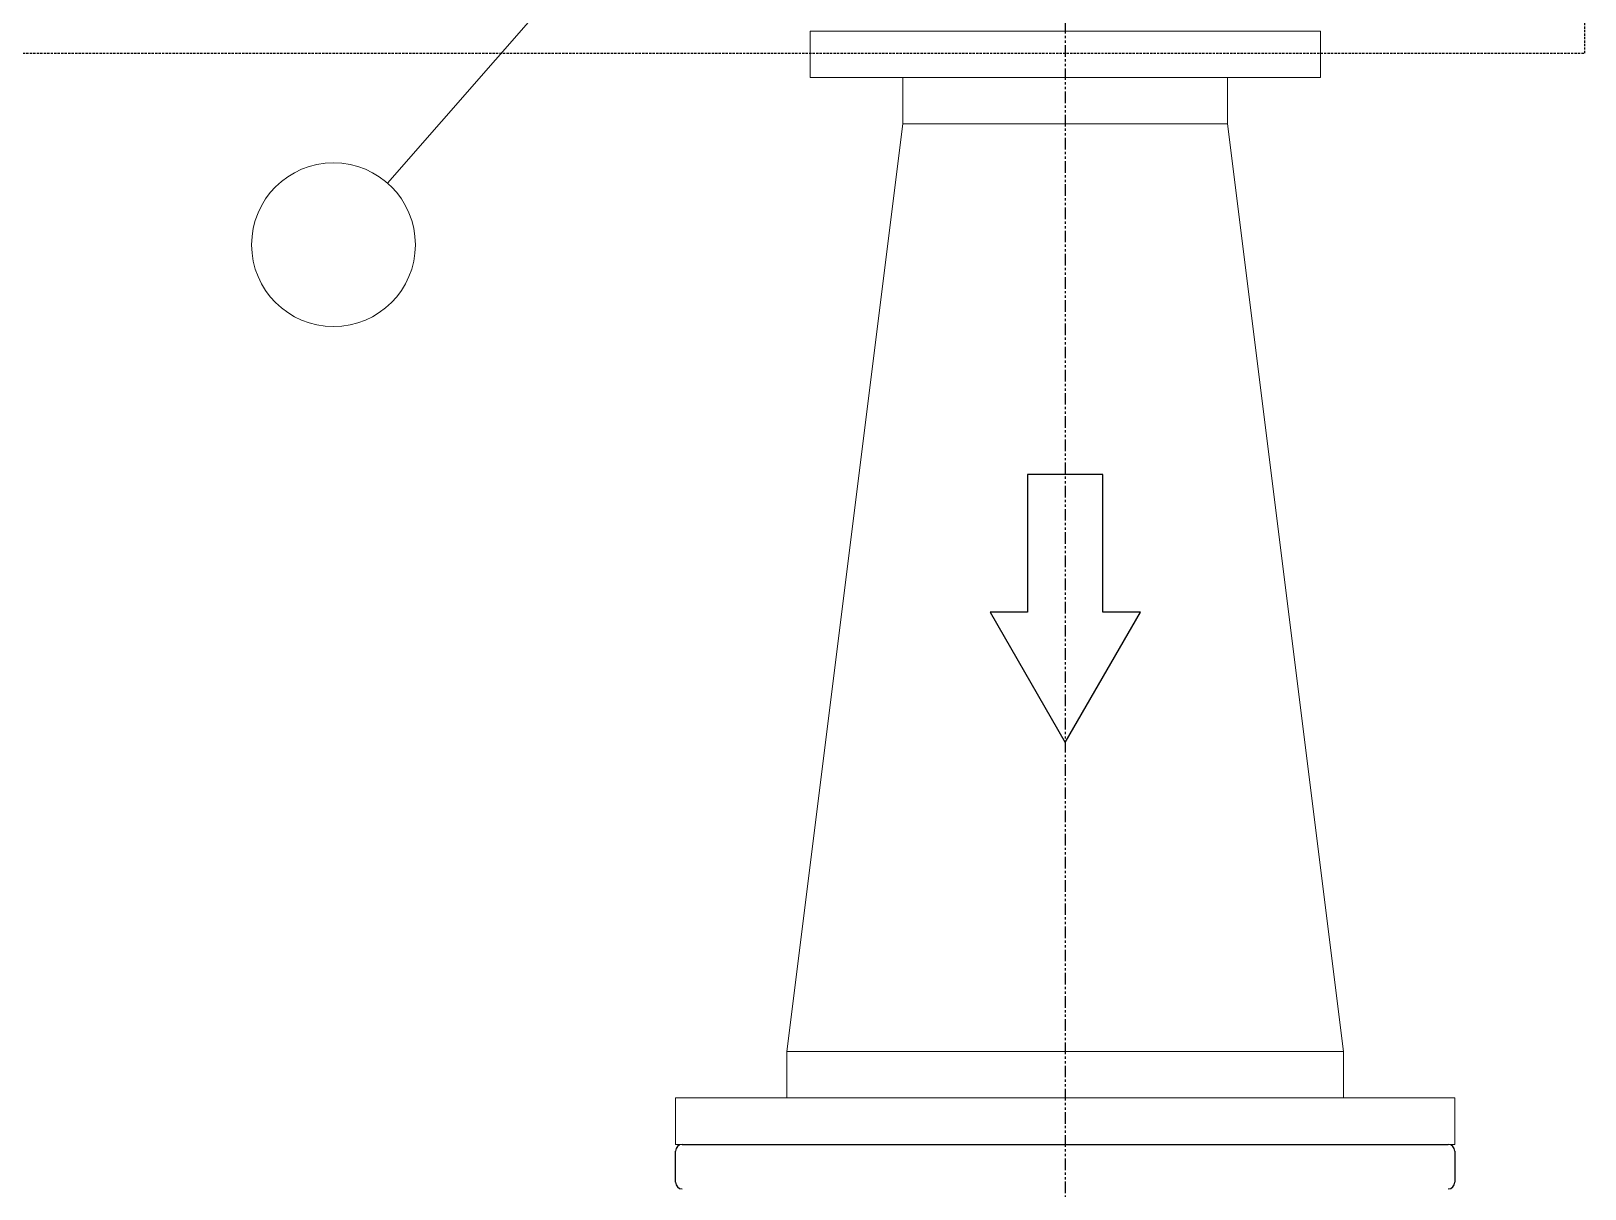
# Model space of a CAD drawing. Header units: inches. Extents: x 0 to 235202, y 0 to 361577.
# Drawn here: x 174126 to 175801, y 129494 to 130742 of the extents above; entities that cross this region are included whole.
import ezdxf
from ezdxf.enums import TextEntityAlignment as Align

# ---------------------------------------------------------------- set-up
doc = ezdxf.new("R2010")
doc.units = ezdxf.units.IN
doc.header["$MEASUREMENT"] = 0
doc.linetypes.add('HIDDEN', pattern=[0.375, 0.25, -0.125])
doc.linetypes.add('PHANTOM2', pattern=[1.25, 0.625, -0.125, 0.125, -0.125, 0.125, -0.125])
doc.layers.add('DIM', color=251, linetype='Continuous', lineweight=0)
for name, color, linetype in [('GRID_TXT45', 4, 'Continuous'), ('M-X-BKGD', 8, 'Continuous'), ('WINDOW ELEV', 3, 'Continuous')]:
    doc.layers.add(name, color=color, linetype=linetype)
doc.styles.add('SIMPLEX', font='simplex.shx')

# ---------------------------------------------------------------- blocks, each defined once
blk = doc.blocks.new('FLOOR PLAN REV 2')
at = {"color": 8, "linetype": 'PHANTOM2', "ltscale": 20}
blk.add_line((100766.6, 246053.3), (100766.6, 222708.1), dxfattribs=at)
at = {"color": 8}
for p, q in [((100807.1, 230090.6), (100726.1, 230090.6)), ((100726.1, 230090.6), (100726.1, 229942.2)), ((100807.1, 229942.2), (100807.1, 230090.6)), ((100726.1, 229942.2), (100685.6, 229942.2)), ((100685.6, 229942.2), (100766.6, 229801.6)), ((100766.6, 229801.6), (100847.6, 229942.2)), ((100847.6, 229942.2), (100807.1, 229942.2))]:
    blk.add_line(p, q, dxfattribs=at)
at = {"color": 8, "lineweight": -3, "ltscale": 5}
for p, q in [((100346.6, 229327.7), (100346.6, 229361.2)), ((100353.8, 229368.5), (101179.3, 229368.5)), ((101186.6, 229361.2), (101186.6, 229327.7))]:
    blk.add_line(p, q, dxfattribs=at)
for centre, start, end in [((100353.8, 229361.2), 90, 180), ((101179.3, 229361.2), 360, 90), ((100353.8, 229327.7), 180, 270), ((101179.3, 229327.7), 270, 0)]:
    blk.add_arc(centre, 7.24, start, end, dxfattribs=at)
at = {"layer": 'DIM', "color": 8, "linetype": 'HIDDEN', "lineweight": 25, "ltscale": 10}
for p, q in [((101326.8, 230544.7), (101326.8, 231892.2)), ((98326.8, 230544.7), (101326.8, 230544.7))]:
    blk.add_line(p, q, dxfattribs=at)
at = {"layer": 'DIM', "color": 8, "linetype": 'Continuous'}
blk.add_line((100766.6, 231238.6), (100036.1, 230404.6), dxfattribs=at)
at = {"layer": 'DIM', "color": 8, "linetype": 'Continuous', "ltscale": 10}
for p, q in [((101041.6, 230568.5), (100491.6, 230568.5)), ((100491.6, 230568.5), (100491.6, 230518.5)), ((101041.6, 230518.5), (101041.6, 230568.5)), ((100491.6, 230518.5), (101041.6, 230518.5)), ((100591.6, 230468.5), (100591.6, 230518.5)), ((100591.6, 230518.5), (100941.6, 230518.5)), ((100941.6, 230518.5), (100941.6, 230468.5)), ((100466.6, 229468.5), (100591.6, 230468.5)), ((100941.6, 230468.5), (100591.6, 230468.5)), ((101066.6, 229468.5), (100941.6, 230468.5)), ((100466.6, 229418.5), (100466.6, 229468.5)), ((101066.6, 229468.5), (100466.6, 229468.5)), ((101066.6, 229418.5), (101066.6, 229468.5)), ((101186.6, 229418.5), (100346.6, 229418.5)), ((100346.6, 229418.5), (100346.6, 229368.5)), ((101066.6, 229418.5), (100466.6, 229418.5)), ((101186.6, 229368.5), (101186.6, 229418.5)), ((100346.6, 229368.5), (101186.6, 229368.5))]:
    blk.add_line(p, q, dxfattribs=at)
at = {"layer": 'DIM', "color": 8, "linetype": 'Continuous'}
blk.add_circle((99977.9, 230338.2), 88.3, dxfattribs=at)
at = {"layer": 'GRID_TXT45', "color": 8, "style": 'SIMPLEX'}
for p in [(53803.1, 233267.6), (53803.1, 227018.5), (53803.1, 220768)]:
    blk.add_attdef('GRD_TXT', text='', height=450, rotation=180, dxfattribs=at).set_placement(p, align=Align.MIDDLE_CENTER)
blk = doc.blocks.new('PLAN REV 1')
at = {"layer": 'WINDOW ELEV', "color": 1}
blk.add_blockref('FLOOR PLAN REV 2', (115854.5, -22751.9), dxfattribs=at)

msp = doc.modelspace()

# ---------------------------------------------------------------- block references
at = {"layer": 'M-X-BKGD', "color": 8}
msp.add_blockref('PLAN REV 1', (-41380, -77074.9), dxfattribs=at)

doc.saveas('drawing.dxf')
